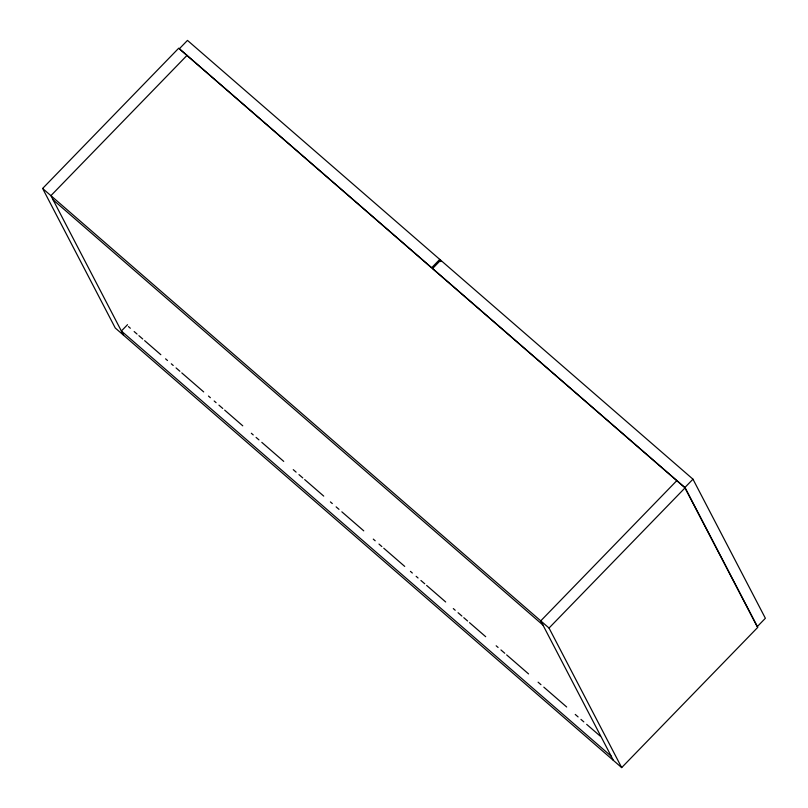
<?xml version="1.0" encoding="UTF-8"?>
<svg xmlns="http://www.w3.org/2000/svg" width="808" height="808" viewBox="0 0 808 808"><rect width="100%" height="100%" fill="white"/><g stroke="black" fill="none" stroke-linecap="round" stroke-linejoin="round"><path stroke-width="1.21" d="M42.622 188.466L178.73 48.187L685.144 487.769L757.793 627.321L621.685 767.6L115.271 328.018L42.622 188.466L549.036 628.048L621.685 767.6M187.022 55.378L50.914 195.657L123.553 335.209M127.523 324.685L121.382 331.017L611.222 756.217M439.764 259.398L431.593 267.812L179.315 48.813L187.476 40.4L439.764 259.398L440.926 261.62M676.862 480.578L540.754 620.857L613.403 760.409M684.8 487.598L692.971 479.184L440.683 260.196L432.522 268.609L684.8 487.598L757.207 626.695L765.378 618.271L692.971 479.184M549.036 628.048L685.144 487.769M53.096 199.839L542.936 625.038M128.442 326.584L130.341 328.24M134.158 331.553L137.017 334.027M138.915 335.684L142.733 338.996M144.632 340.643L160.832 354.702M165.589 358.843L167.498 360.489M171.306 363.802L173.215 365.458M176.073 367.933L179.881 371.246M181.79 372.902L203.697 391.92M208.464 396.051L210.373 397.708M214.181 401.01L216.089 402.667M218.948 405.151L222.756 408.454M224.664 410.111L242.764 425.826M251.339 433.27L253.237 434.916M256.096 437.401L258.954 439.885M261.812 442.36L283.729 461.388M293.254 469.65L296.112 472.135M298.97 474.619L302.778 477.922M304.687 479.578L323.735 496.112M330.411 501.909L332.31 503.556M336.128 506.869L338.986 509.343M341.845 511.828L363.751 530.846M373.276 539.118L375.185 540.774M378.992 544.077L381.851 546.562M383.76 548.218L404.717 566.408M410.434 571.367L412.343 573.024M416.15 576.336L418.059 577.983M420.918 580.467L424.725 583.77M426.624 585.426L445.683 601.97M453.308 608.586L455.207 610.242M458.065 612.716L461.883 616.029M463.782 617.676L467.59 620.988M469.499 622.645L485.699 636.704M496.173 645.794L498.082 647.45M500.94 649.935L504.748 653.238M506.656 654.894L528.563 673.912M538.098 682.184L540.956 684.669M543.814 687.143L566.671 706.99M575.245 714.434L578.104 716.918M580.962 719.393L583.82 721.877M586.679 724.362L600.021 735.937"/></g></svg>
